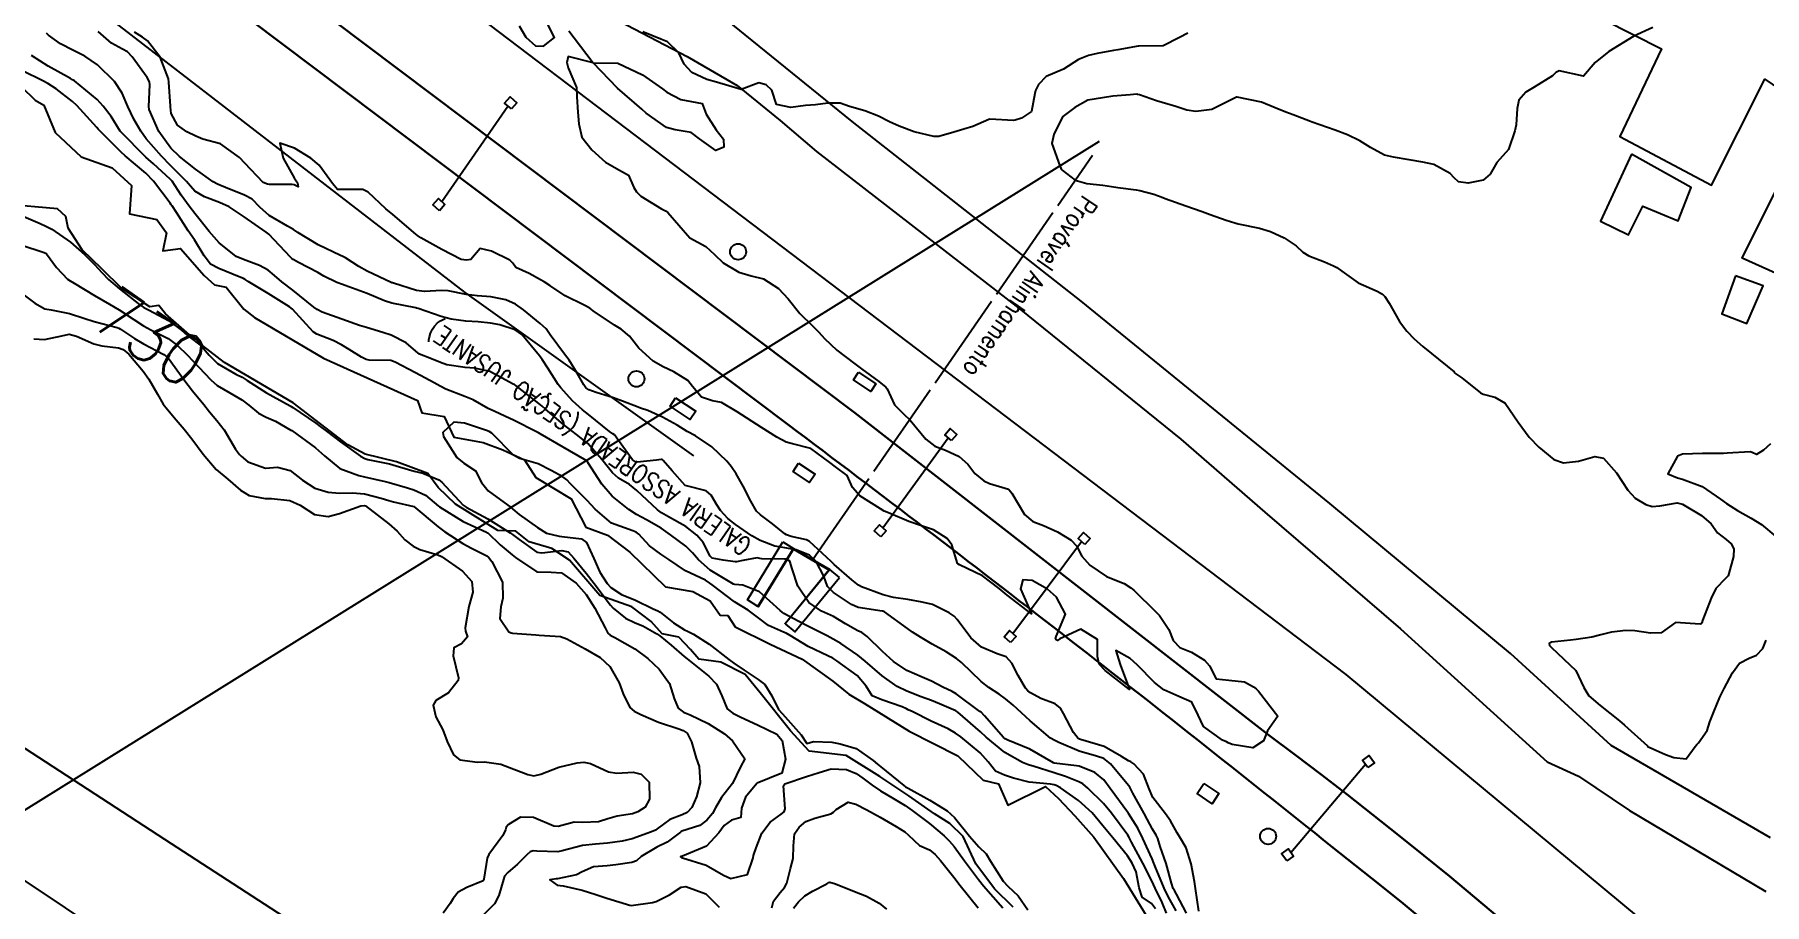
# Model space of a CAD drawing. Header units: metres. Extents: x 318500 to 325275, y 7408834 to 7428799.
# Drawn here: x 323633.4 to 323773.1, y 7420642 to 7420712.2 of the extents above; entities that cross this region are included whole.
import ezdxf
from ezdxf.enums import TextEntityAlignment as Align

# ---------------------------------------------------------------- set-up
doc = ezdxf.new("R2010")
doc.units = ezdxf.units.M
doc.header["$MEASUREMENT"] = 0
doc.linetypes.add('CONTINUO', pattern=[0])
doc.linetypes.add('TRACEJADO', pattern=[8.7, 8, -0.7])
doc.layers.add('_TEXTO_CONGELA', color=45, linetype='Continuous', plot=False)
for name, color, linetype in [('ALA', 45, 'Continuous'), ('Armário', 45, 'Continuous'), ('BUEIRO', 151, 'Continuous'), ('Cotas', 45, 'Continuous'), ('Curvas de Nivel 1m', 11, 'Continuous'), ('Curvas de Nivel 5m', 15, 'Continuous'), ('Divisas', 45, 'Continuous'), ('Edificações', 30, 'Continuous'), ('Hidrografia', 140, 'Continuous'), ('Linha Férrea', 20, 'Continuous'), ('Postes', 20, 'Continuous'), ('Pórticos', 45, 'Continuous'), ('TEXTO', 45, 'Continuous'), ('Vias Primárias', 230, 'Continuous'), ('Vias Secundárias', 230, 'Continuous')]:
    doc.layers.add(name, color=color, linetype=linetype)
doc.styles.add('ROMANS', font='romans', dxfattribs={"height": 0.2})
doc.styles.add('Style-STANDARD', font='STANDARD.shx')

msp = doc.modelspace()

# ---------------------------------------------------------------- linework, layer by layer
at = {"layer": '_TEXTO_CONGELA'}
msp.add_line((323337.87, 7420466.3), (323719.39, 7420703.63), dxfattribs=at)
at = {"layer": 'ALA', "linetype": 'CONTINUO'}
for points in [[(323691.81, 7420666.06, 731.49), (323694.67, 7420670.74, 731.59)], [(323691.81, 7420666.06, 731.49), (323691.84, 7420666.04, 727.67), (323694.69, 7420670.67, 728.72)], [(323694.67, 7420670.74, 731.59), (323697.61, 7420669.04, 731.47)], [(323694.01, 7420664.64, 731.43), (323694, 7420664.69, 727.96), (323697.52, 7420669.02, 728.44)], [(323697.61, 7420669.04, 731.47), (323694.01, 7420664.64, 731.43)]]:
    msp.add_polyline3d(points, dxfattribs=at)
at = {"layer": 'Armário'}
for points in [[(323699.93, 7420684.96), (323701.32, 7420684.04), (323700.91, 7420683.41), (323699.51, 7420684.34)], [(323685.16, 7420682.9), (323686.79, 7420681.82), (323686.34, 7420681.15), (323684.71, 7420682.23)], [(323695.09, 7420677.61), (323696.42, 7420676.73), (323695.97, 7420676.06), (323694.65, 7420676.95)], [(323727.81, 7420651.76), (323729.02, 7420650.95), (323728.48, 7420650.13), (323727.27, 7420650.94)]]:
    msp.add_lwpolyline(points, close=True, dxfattribs=at)
at = {"layer": 'BUEIRO', "linetype": 'TRACEJADO', "flags": 128}
msp.add_lwpolyline([(323696.22, 7420669.81), (323718.82, 7420702.49)], dxfattribs=at)
at = {"layer": 'BUEIRO', "linetype": 'CONTINUO'}
for points in [[(323691.81, 7420666.06, 731.49), (323690.96, 7420666.58, 731.49), (323693.82, 7420671.26, 731.59)], [(323693.82, 7420671.26, 731.59), (323694.67, 7420670.74, 731.59)], [(323694.67, 7420670.74, 731.59), (323694.69, 7420670.67, 728.72), (323697.52, 7420669.02, 728.44), (323697.61, 7420669.04, 731.47)], [(323694.01, 7420664.64, 731.43), (323694.79, 7420664.01, 731.43), (323698.38, 7420668.4, 731.47)], [(323698.38, 7420668.4, 731.47), (323697.61, 7420669.04, 731.47)]]:
    msp.add_polyline3d(points, dxfattribs=at)
at = {"layer": 'Curvas de Nivel 1m', "flags": 128}
for points, elevation in [([(323672.52, 7420712.94), (323673.06, 7420712.01), (323673.83, 7420711.33), (323674.5, 7420711.29), (323675.37, 7420711.98), (323674.53, 7420713.62)], 733), ([(323726.42, 7420641.28), (323725.61, 7420642.83), (323725.44, 7420643.12), (323725.35, 7420643.29), (323725.21, 7420643.7), (323724.77, 7420645.3), (323724.29, 7420646.68), (323724.09, 7420647.31), (323723.96, 7420647.6), (323723.68, 7420648.06), (323723.25, 7420648.89), (323723.01, 7420649.33), (323722.07, 7420650.99), (323721.9, 7420651.35), (323721.84, 7420651.46), (323721.72, 7420651.61), (323720.28, 7420653.36), (323719.75, 7420653.77), (323719.16, 7420653.97), (323717.75, 7420654.37), (323716.1, 7420655.08), (323715.77, 7420655.24), (323715.43, 7420655.43), (323713.79, 7420656.83), (323713.1, 7420657.46), (323712.42, 7420658.08), (323711.81, 7420658.6), (323711.3, 7420658.97), (323710.44, 7420659.5), (323709.83, 7420659.99), (323708.25, 7420661.53), (323707.85, 7420661.86), (323707.01, 7420662.4), (323705.87, 7420663.02), (323704.93, 7420663.57), (323704.29, 7420663.99), (323703.89, 7420664.27), (323702.04, 7420665.61), (323701.9, 7420665.66), (323701.83, 7420665.68), (323699.9, 7420665.96), (323699.35, 7420666.21), (323697.92, 7420667.19), (323697.43, 7420667.67), (323697.12, 7420668.5), (323696.52, 7420669.68), (323695.97, 7420670.19), (323694.89, 7420670.63), (323693.97, 7420670.79), (323693.17, 7420670.93), (323691.98, 7420671.38), (323691.32, 7420671.76), (323689.99, 7420672.68), (323689.38, 7420673.15), (323688.78, 7420673.79), (323688.48, 7420674.25), (323688.03, 7420675.04), (323687.62, 7420675.39), (323686.04, 7420675.78), (323685.94, 7420675.83), (323684.89, 7420677.01), (323684.15, 7420677.85), (323684.06, 7420677.91), (323683.98, 7420677.93), (323683.62, 7420677.86), (323682.06, 7420677.7), (323681.91, 7420677.73), (323681.68, 7420677.89), (323680.54, 7420679.45), (323680.23, 7420679.91), (323680.09, 7420680), (323679.82, 7420680.18), (323678.11, 7420681.55), (323677.63, 7420681.94), (323676.83, 7420682.65), (323676.13, 7420683.44), (323675.89, 7420683.71), (323675.66, 7420683.97), (323674.84, 7420685.3), (323674.39, 7420685.99), (323674.17, 7420686.28), (323672.73, 7420688), (323672.2, 7420688.4), (323670.96, 7420688.78), (323670.2, 7420688.92), (323669.22, 7420689.04), (323668.21, 7420689.09), (323667.04, 7420689.25), (323666.21, 7420689.46), (323664.36, 7420690.12), (323664.22, 7420690.15), (323664.18, 7420690.16), (323662.23, 7420690.55), (323661.64, 7420690.74), (323660.24, 7420691.32), (323658.46, 7420691.98), (323658.25, 7420692.05), (323657.79, 7420692.21), (323656.75, 7420692.72), (323656.26, 7420693.01), (323654.69, 7420693.82), (323654.27, 7420694.06), (323654.16, 7420694.15), (323654.05, 7420694.25), (323652.3, 7420696.11), (323652.1, 7420696.28), (323650.32, 7420697.51), (323649.09, 7420698.32), (323648.33, 7420698.67), (323647.11, 7420699.12), (323646.34, 7420699.58), (323645.97, 7420699.99), (323645.66, 7420700.37), (323644.37, 7420701.66), (323643.64, 7420702.4), (323642.4, 7420703.82), (323641.96, 7420704.42), (323641.4, 7420705.41), (323640.92, 7420706.43), (323640.45, 7420707.5), (323639.85, 7420708.45), (323638.48, 7420709.78), (323637.45, 7420710.48), (323636.49, 7420710.98), (323635.49, 7420711.49), (323634.51, 7420712.18), (323634.34, 7420712.35)], 731), ([(323727.42, 7420641.44), (323727.14, 7420643.27), (323727.05, 7420643.85), (323726.8, 7420645.28), (323726.38, 7420646.57), (323725.97, 7420647.29), (323725.67, 7420647.78), (323725.13, 7420648.74), (323724.73, 7420649.3), (323723.71, 7420650.62), (323723.4, 7420651.32), (323722.93, 7420652.52), (323722.15, 7420653.34), (323721.91, 7420653.52), (323721.74, 7420653.6), (323721.16, 7420653.95), (323719.76, 7420654.75), (323717.86, 7420655.31), (323717.77, 7420655.33), (323717.66, 7420655.4), (323717.3, 7420655.89), (323716.47, 7420657.42), (323716.23, 7420657.85), (323715.81, 7420658.18), (323714.65, 7420658.61), (323713.82, 7420659.07), (323713.6, 7420659.24), (323713.41, 7420659.46), (323712.82, 7420660.48), (323712.32, 7420661.47), (323711.86, 7420661.99), (323711.13, 7420662.22), (323709.87, 7420662.76), (323709, 7420663.52), (323707.89, 7420664.99), (323707.64, 7420665.27), (323707.26, 7420665.54), (323705.91, 7420666.21), (323705.08, 7420666.4), (323703.92, 7420666.61), (323702.74, 7420666.78), (323701.92, 7420666.98), (323700.18, 7420667.64), (323699.93, 7420667.77), (323699.4, 7420668.19), (323697.96, 7420669.44), (323697.72, 7420669.67), (323695.98, 7420671.31), (323695.72, 7420671.44), (323694.48, 7420671.71), (323694.1, 7420671.83), (323693.98, 7420671.91), (323692.98, 7420672.72), (323692.01, 7420673.44), (323691.7, 7420673.75), (323691.23, 7420674.55), (323690.61, 7420675.76), (323690.05, 7420676.75), (323689.64, 7420677.36), (323689.28, 7420677.78), (323688.08, 7420678.95), (323686.77, 7420679.82), (323686.1, 7420680.18), (323685.27, 7420680.68), (323684.11, 7420681.34), (323682.91, 7420681.87), (323682.32, 7420682.07), (323682.12, 7420682.14), (323680.86, 7420682.63), (323680.13, 7420682.89), (323678.73, 7420683.33), (323678.14, 7420683.55), (323677.91, 7420683.71), (323677.74, 7420683.94), (323677.2, 7420684.9), (323676.55, 7420685.95), (323676.18, 7420686.43), (323675.03, 7420687.98), (323674.7, 7420688.47), (323674.21, 7420688.91), (323672.86, 7420690), (323672.23, 7420690.47), (323671.44, 7420690.81), (323670.24, 7420691.04), (323669.17, 7420691.13), (323668.24, 7420691.25), (323666.79, 7420691.53), (323666.24, 7420691.57), (323664.87, 7420691.48), (323664.24, 7420691.56), (323662.38, 7420692.15), (323662.29, 7420692.19), (323662.25, 7420692.19), (323662.18, 7420692.22), (323660.26, 7420693.13), (323659.57, 7420693.49), (323658.5, 7420694.2), (323658.27, 7420694.32), (323658.08, 7420694.4), (323656.29, 7420695.24), (323654.64, 7420696.25), (323654.3, 7420696.48), (323653.81, 7420696.75), (323652.32, 7420697.63), (323651.59, 7420698.29), (323650.97, 7420698.93), (323650.34, 7420699.26), (323648.8, 7420699.88), (323648.35, 7420700.06), (323648.16, 7420700.14), (323647.8, 7420700.34), (323646.37, 7420701.36), (323645.09, 7420702.38), (323644.39, 7420703.05), (323643.41, 7420704.4), (323642.65, 7420706.18), (323642.62, 7420706.41), (323642.7, 7420708.17), (323642.66, 7420708.41), (323642.47, 7420708.77), (323641.26, 7420710.43), (323640.89, 7420710.83), (323640.5, 7420711.06), (323639.59, 7420711.54), (323638.53, 7420712.47)], 732), ([(323676.52, 7420712.53), (323676.96, 7420711.96), (323678.49, 7420709.94), (323680.49, 7420709.91), (323682.48, 7420708.97), (323684.09, 7420707.86), (323684.46, 7420707.59), (323685.58, 7420706.98), (323686.45, 7420706.83), (323687.3, 7420706.67), (323687.63, 7420705.81), (323688.42, 7420704.55), (323689.03, 7420703.79), (323689.06, 7420703.13), (323688.4, 7420702.88), (323687.08, 7420703.82), (323686.42, 7420704.31), (323685.11, 7420704.53), (323684.42, 7420704.72), (323682.78, 7420705.88), (323682.43, 7420706.2), (323680.46, 7420707.91), (323678.49, 7420709.94), (323676.49, 7420710.46), (323676.38, 7420709.96), (323676.48, 7420709.53), (323677.16, 7420707.95), (323677.19, 7420707.21), (323677.27, 7420705.95), (323677.34, 7420705.03), (323677.57, 7420703.95), (323678.39, 7420702.93), (323679.49, 7420701.92), (323680.37, 7420701.41), (323681.34, 7420700.87), (323681.79, 7420699.89), (323681.99, 7420699.52), (323682.35, 7420699.19), (323684.02, 7420698.17), (323684.33, 7420698.01), (323684.54, 7420697.86), (323686.3, 7420695.83), (323687.59, 7420695.11), (323688.29, 7420694.46), (323689, 7420693.79), (323690.27, 7420693.05), (323691.27, 7420692.76), (323692.26, 7420692.51), (323693.47, 7420691.73), (323694.24, 7420690.9), (323695.19, 7420689.71), (323696.21, 7420688.72), (323696.73, 7420688.21), (323697.19, 7420687.69), (323698.19, 7420686.76), (323699.64, 7420685.65), (323700.16, 7420685.25), (323701.56, 7420684.21), (323702.14, 7420683.76), (323702.25, 7420683.62), (323702.84, 7420682.32), (323703.55, 7420681.6), (323704.11, 7420681.1), (323705.36, 7420679.57), (323706.08, 7420679), (323706.96, 7420678.66), (323708.07, 7420678.15), (323708.76, 7420677.53), (323709.33, 7420676.8), (323710.05, 7420676.2), (323710.51, 7420675.97), (323712.04, 7420675.52), (323712.1, 7420675.48), (323712.31, 7420675.2), (323713.32, 7420673.47), (323714, 7420672.92), (323714.86, 7420672.58), (323715.99, 7420672.08), (323717.11, 7420671.41), (323717.52, 7420670.95), (323717.97, 7420670.12), (323718.6, 7420669.39), (323719.95, 7420668.47), (323721.37, 7420667.92), (323721.93, 7420667.57), (323722.18, 7420667.35), (323723.9, 7420665.65), (323724.23, 7420665.32), (323724.99, 7420664.2), (323725.33, 7420663.31), (323725.87, 7420662.73), (323726.81, 7420662.35), (323727.86, 7420661.72), (323728.26, 7420661.26), (323728.8, 7420660.21), (323729.84, 7420660.11), (323731.11, 7420659.96), (323731.83, 7420659.56), (323732.03, 7420659.41), (323732.22, 7420659.21), (323733.8, 7420657.19), (323732.96, 7420656.02), (323732.64, 7420655.21), (323731.76, 7420654.63), (323730.1, 7420654.9), (323729.77, 7420655.05), (323729.64, 7420655.11), (323729.31, 7420655.25), (323727.79, 7420656.36), (323727.36, 7420657.28), (323726.85, 7420658.32), (323725.81, 7420658.79), (323724.59, 7420659.31), (323723.83, 7420659.92), (323722.42, 7420661.34), (323721.86, 7420661.86), (323720.72, 7420662.51), (323721.06, 7420661.36), (323721.82, 7420659.35), (323719.84, 7420660.88), (323719.35, 7420661.39), (323719.24, 7420662.01), (323719.24, 7420663.39), (323717.89, 7420664.22), (323716.18, 7420663.43), (323716, 7420663.31), (323715.88, 7420663.37), (323715.83, 7420663.43), (323715.88, 7420663.63), (323716.65, 7420665.42), (323715.92, 7420666.81), (323715.18, 7420667.44), (323713.94, 7420668.16), (323713.2, 7420668.21), (323713.02, 7420667.47), (323713.9, 7420665.46), (323711.92, 7420666.97), (323711.3, 7420667.49), (323709.95, 7420668.52), (323708.08, 7420669.41), (323707.96, 7420669.49), (323707.92, 7420669.53), (323707.47, 7420671.04), (323707.1, 7420671.55), (323705.99, 7420672.23), (323705.01, 7420672.56), (323704, 7420672.91), (323702.35, 7420673.61), (323702.01, 7420673.76), (323701.7, 7420673.93), (323700.03, 7420674.98), (323699.44, 7420675.65), (323699.01, 7420676.62), (323698.06, 7420677.34), (323697.6, 7420677.67), (323696.08, 7420678.8), (323694.61, 7420679.18), (323694.08, 7420679.33), (323693.33, 7420679.73), (323692.1, 7420680.49), (323690.12, 7420681.77), (323688.85, 7420682.51), (323688.13, 7420682.66), (323687.26, 7420682.94), (323686.53, 7420683.82), (323686.15, 7420684.3), (323685, 7420685), (323684.16, 7420685.39), (323683.35, 7420685.86), (323682.19, 7420686.92), (323681.42, 7420687.89), (323680.75, 7420688.45), (323680.21, 7420688.77), (323678.49, 7420689.93), (323678.22, 7420690.13), (323677.78, 7420690.38), (323676.24, 7420691.13), (323675, 7420691.98), (323674.54, 7420692.27), (323674.25, 7420692.43), (323673.32, 7420692.94), (323672.26, 7420693.42), (323672.01, 7420693.76), (323671.77, 7420694.02), (323670.28, 7420694.75), (323669.38, 7420694.96), (323668.63, 7420694.06), (323668.27, 7420694.02), (323667.85, 7420694.07), (323666.28, 7420694.87), (323664.58, 7420695.83), (323664.3, 7420696.01), (323664.18, 7420696.12), (323662.32, 7420697.69), (323661.75, 7420698.16), (323660.34, 7420699.5), (323659.9, 7420699.73), (323658.35, 7420699.72), (323657.85, 7420699.71), (323657.45, 7420700.21), (323656.37, 7420701.69), (323655.7, 7420702.24), (323654.39, 7420703.06), (323653.19, 7420703.47), (323653.46, 7420702.26), (323654.36, 7420700.66), (323654.61, 7420700.25), (323654.67, 7420699.93), (323654.35, 7420700.09), (323654.2, 7420700.11), (323652.35, 7420700.11), (323652.21, 7420700.14), (323651.85, 7420700.29), (323650.37, 7420701.85), (323649.95, 7420702.31), (323648.4, 7420703.4), (323646.98, 7420703.77), (323646.4, 7420704.02), (323645.69, 7420704.37), (323644.93, 7420704.9), (323644.42, 7420705.85), (323644.36, 7420706.39), (323644.36, 7420706.46), (323644.24, 7420708.39), (323644.2, 7420708.65), (323643.53, 7420710.4), (323642.5, 7420711.71), (323642.11, 7420712.02), (323641.46, 7420712.43)], 733), ([(323726.53, 7420712.35), (323725.84, 7420711.99), (323724.52, 7420711.32), (323722.57, 7420711.3), (323722.52, 7420711.3), (323720.88, 7420711), (323720.51, 7420710.93), (323719.19, 7420710.71), (323718.51, 7420710.55), (323717.7, 7420710.22), (323716.49, 7420709.43), (323715.09, 7420708.84), (323714.47, 7420708.21), (323714.21, 7420707.71), (323714.17, 7420707.46), (323713.9, 7420706.01), (323713.09, 7420705.47), (323712.59, 7420705.33), (323712.44, 7420705.29), (323710.54, 7420705.41), (323710.44, 7420705.38), (323709.16, 7420704.8), (323708.43, 7420704.59), (323707.62, 7420704.35), (323706.42, 7420703.99), (323706, 7420703.99), (323704.42, 7420704.37), (323703.2, 7420704.84), (323702.43, 7420705.17), (323701.53, 7420705.63), (323700.44, 7420706.06), (323699.21, 7420706.42), (323698.45, 7420706.68), (323697.46, 7420706.69), (323696.45, 7420706.55), (323695.64, 7420706.51), (323694.45, 7420706.34), (323693.3, 7420706.59), (323692.94, 7420707.74), (323692.47, 7420708.18), (323691.89, 7420708.34), (323690.46, 7420707.78), (323688.47, 7420708.39), (323687.68, 7420708.6), (323686.48, 7420709.16), (323685.86, 7420709.84), (323685.42, 7420710.76), (323684.51, 7420711.63), (323683.96, 7420711.87), (323682.52, 7420712.45)], 733), ([(323764.09, 7420712.8), (323762.53, 7420712.1), (323760.52, 7420710.85), (323759.41, 7420709.96), (323758.49, 7420708.87), (323756.5, 7420709.31), (323756.24, 7420709.16), (323755.98, 7420708.91), (323754.48, 7420707.98), (323753.81, 7420707.59), (323753.26, 7420706.94), (323753.12, 7420706.27), (323753.03, 7420704.94), (323752.92, 7420704.46), (323752.41, 7420702.95), (323751.47, 7420701.89), (323750.93, 7420700.97), (323750.38, 7420700.48), (323749.15, 7420700.22), (323748.37, 7420700.34), (323748.04, 7420700.67), (323747.7, 7420701.01), (323746.39, 7420701.73), (323745.5, 7420701.93), (323744.4, 7420702.12), (323743.14, 7420702.33), (323742.4, 7420702.5), (323741.27, 7420703.1), (323740.42, 7420703.66), (323739.41, 7420704.14), (323738.43, 7420704.51), (323736.57, 7420705.16), (323736.44, 7420705.21), (323735.02, 7420705.76), (323734.45, 7420705.96), (323733.57, 7420706.32), (323732.46, 7420706.78), (323730.52, 7420707.18), (323730.46, 7420707.18), (323730.3, 7420707.09), (323728.45, 7420706.19), (323727.18, 7420706.03), (323726.45, 7420706.12), (323725.55, 7420706.41), (323724.45, 7420706.75), (323724, 7420706.87), (323722.61, 7420707.35), (323722.46, 7420707.4), (323722.4, 7420707.41), (323721.86, 7420707.36), (323720.46, 7420707.25), (323720.31, 7420707.24), (323718.46, 7420706.92), (323717.39, 7420706.35), (323716.44, 7420705.6), (323716.32, 7420705.43), (323715.71, 7420704.16), (323715.53, 7420703.44), (323716.18, 7420701.64), (323716.26, 7420701.43), (323716.3, 7420701.35), (323716.38, 7420701.27), (323717.42, 7420700.46), (323718.37, 7420700.2), (323719.67, 7420700.08), (323720.37, 7420699.96), (323720.87, 7420699.88), (323722.36, 7420699.69), (323722.65, 7420699.63), (323723.78, 7420699.33), (323724.36, 7420699.12), (323724.68, 7420698.99), (323726.35, 7420698.4), (323727.68, 7420697.94), (323728.34, 7420697.7), (323729.63, 7420697.25), (323730.33, 7420697.03), (323730.6, 7420696.96), (323732.32, 7420696.61), (323733.19, 7420696.33), (323734.31, 7420695.82), (323735.27, 7420695.18), (323735.8, 7420694.67), (323736.29, 7420694.35), (323737.55, 7420693.88), (323738.28, 7420693.56), (323738.56, 7420693.41), (323738.95, 7420693.13), (323740.27, 7420692.19), (323741.82, 7420691.52), (323742.25, 7420691.27), (323742.44, 7420691.08), (323742.79, 7420690.53), (323743.62, 7420689.07), (323744.21, 7420688.27), (323744.81, 7420687.65), (323745.5, 7420687.04), (323746.19, 7420686.48), (323748.02, 7420685), (323748.09, 7420684.92), (323748.17, 7420684.84), (323748.65, 7420684.51), (323750.15, 7420683.3), (323750.38, 7420683.2), (323751.32, 7420682.96), (323752.14, 7420682.47), (323753.21, 7420680.93), (323754.1, 7420679.71), (323754.87, 7420678.91), (323756.08, 7420677.93), (323756.85, 7420677.66), (323758.08, 7420677.78), (323759.39, 7420678.16), (323760.08, 7420678.04), (323761.13, 7420676.83), (323762.05, 7420675.45), (323762.64, 7420674.81), (323763.51, 7420674.28), (323764.03, 7420674.13), (323764.64, 7420674.17), (323766.04, 7420674.43), (323766.48, 7420674.31), (323768.02, 7420673.41), (323768.78, 7420672.73), (323769.3, 7420672.01), (323770, 7420671.46), (323770.41, 7420671.12), (323770.63, 7420670.7), (323770.59, 7420670.09), (323770.22, 7420668.71), (323770.15, 7420668.52), (323769.95, 7420668.3), (323769.16, 7420667.51), (323768.78, 7420666.73), (323768.09, 7420664.92), (323768.03, 7420664.74), (323767.99, 7420664.66), (323767.91, 7420664.62), (323765.91, 7420664.76), (323764.75, 7420663.93), (323763.9, 7420663.91), (323762.63, 7420664.08), (323761.9, 7420664.11), (323760.74, 7420663.99), (323759.89, 7420663.77), (323759.16, 7420663.58), (323757.89, 7420663.38), (323757.43, 7420663.33), (323755.88, 7420663.17), (323755.71, 7420663.07), (323755.74, 7420662.9), (323755.88, 7420662.73), (323757.85, 7420660.87), (323758.5, 7420659.52), (323758.92, 7420658.85), (323759.82, 7420658.06), (323761.38, 7420656.82), (323761.79, 7420656.46), (323763.64, 7420654.79), (323763.7, 7420654.73), (323763.77, 7420654.68), (323765.1, 7420654.11), (323765.76, 7420653.87), (323766.77, 7420653.74), (323767.49, 7420654.74), (323767.62, 7420654.9), (323767.77, 7420655.03), (323768.47, 7420656.05), (323768.69, 7420656.73), (323768.99, 7420657.54), (323769.48, 7420658.72), (323769.84, 7420659.43), (323770.52, 7420660.7), (323771.07, 7420661.48), (323771.87, 7420661.87), (323772.44, 7420662.11), (323772.96, 7420662.67), (323773.23, 7420663.33)], 732), ([(323724.81, 7420641.3), (323724.44, 7420642.15), (323723.88, 7420643.32), (323723.62, 7420643.89), (323722.89, 7420645.33), (323721.98, 7420647.03), (323721.82, 7420647.35), (323721.77, 7420647.45), (323721.67, 7420647.59), (323720.36, 7420649.36), (323719.7, 7420650.14), (323718.45, 7420651.39), (323718.05, 7420651.72), (323717.73, 7420651.9), (323716.65, 7420652.33), (323715.73, 7420652.62), (323714.03, 7420653.16), (323713.74, 7420653.23), (323713.57, 7420653.28), (323713.18, 7420653.46), (323711.75, 7420654.27), (323710.24, 7420655.5), (323709.78, 7420655.94), (323707.94, 7420657.53), (323707.8, 7420657.62), (323706.46, 7420658.2), (323705.81, 7420658.46), (323705, 7420658.76), (323703.82, 7420659.21), (323703.05, 7420659.6), (323701.83, 7420660.45), (323700.46, 7420661.63), (323699.86, 7420662.13), (323698.49, 7420663.05), (323697.88, 7420663.41), (323697.4, 7420663.67), (323695.89, 7420664.43), (323695.06, 7420664.87), (323693.9, 7420665.49), (323693.75, 7420665.58), (323693.59, 7420665.72), (323691.92, 7420667.24), (323690.58, 7420667.76), (323689.93, 7420667.82), (323689.84, 7420667.86), (323687.95, 7420668.98), (323687, 7420669.81), (323686.52, 7420670.38), (323685.97, 7420670.91), (323684.75, 7420671.84), (323683.99, 7420672.38), (323682.81, 7420673.05), (323682, 7420673.49), (323681.37, 7420673.89), (323680.03, 7420674.97), (323679.19, 7420675.92), (323678.06, 7420677.69), (323677.95, 7420677.83), (323677.81, 7420677.93), (323676.07, 7420678.92), (323674.22, 7420679.99), (323674.09, 7420680.07), (323673.93, 7420680.15), (323672.11, 7420681.08), (323670.21, 7420681.95), (323670.12, 7420681.99), (323670.03, 7420682.04), (323668.81, 7420682.74), (323668.13, 7420683.01), (323666.61, 7420683.61), (323666.14, 7420683.83), (323665.65, 7420684.1), (323664.15, 7420684.92), (323662.51, 7420685.79), (323662.17, 7420685.91), (323660.4, 7420685.94), (323660.17, 7420685.98), (323659.78, 7420686.18), (323658.79, 7420686.8), (323658.18, 7420687.17), (323657.5, 7420687.53), (323656.19, 7420688.04), (323655.88, 7420688.23), (323654.22, 7420690.06), (323653.98, 7420690.25), (323652.24, 7420691.31), (323650.64, 7420692.3), (323650.39, 7420692.45), (323650.25, 7420692.52), (323649.9, 7420692.67), (323648.26, 7420693.34), (323647.6, 7420693.68), (323647.09, 7420694.35), (323646.29, 7420695.66), (323645.8, 7420696.37), (323644.85, 7420697.85), (323644.49, 7420698.39), (323644.43, 7420698.48), (323644.33, 7420698.62), (323642.98, 7420700.4), (323642.36, 7420701.03), (323640.7, 7420702.44), (323640.38, 7420702.72), (323638.62, 7420704.47), (323638.52, 7420704.58), (323638.41, 7420704.72), (323636.81, 7420706.49), (323636.44, 7420706.83), (323635.12, 7420707.84), (323634.46, 7420708.29), (323633.99, 7420708.53), (323632.47, 7420709.26)], 729), ([(323632.32, 7420697.62), (323633.85, 7420696.98), (323634.3, 7420696.77), (323634.77, 7420696.51), (323636.28, 7420695.47), (323637.41, 7420694.48), (323638.26, 7420693.63), (323638.82, 7420693.03), (323639.35, 7420692.45), (323640.24, 7420691.69), (323641.89, 7420690.41), (323642.22, 7420690.2), (323642.63, 7420689.98), (323644.2, 7420689.15), (323645.25, 7420688.37), (323645.75, 7420687.93), (323646.18, 7420687.6), (323646.88, 7420687.06), (323647.48, 7420686.34), (323648.16, 7420685.67), (323649.65, 7420684.81), (323650.14, 7420684.56), (323650.56, 7420684.3), (323652.13, 7420683.29), (323654.04, 7420682.25), (323654.08, 7420682.23), (323654.11, 7420682.21), (323654.24, 7420682.11), (323656.1, 7420680.84), (323656.46, 7420680.59), (323656.95, 7420680.22), (323658.08, 7420679.35), (323659.71, 7420678.18), (323660.06, 7420678), (323660.3, 7420677.93), (323662.05, 7420677.57), (323662.86, 7420677.33), (323664.04, 7420676.98), (323664.74, 7420676.81), (323666.04, 7420676.28), (323666.28, 7420676.09), (323668.01, 7420674.23), (323668.25, 7420674.07), (323670, 7420673.14), (323671.79, 7420672.01), (323671.9, 7420671.93), (323671.98, 7420671.86), (323672.53, 7420671.45), (323673.96, 7420670.45), (323674.35, 7420670.37), (323675.97, 7420670.56), (323676.47, 7420670.46), (323676.94, 7420669.95), (323677.94, 7420668.73), (323678.58, 7420667.92), (323679.9, 7420666.15), (323680.12, 7420665.91), (323681.11, 7420665.11), (323681.89, 7420664.73), (323682.5, 7420664.49), (323683.63, 7420663.85), (323683.88, 7420663.67), (323684.79, 7420662.92), (323685.85, 7420662.02), (323686.08, 7420661.83), (323687.83, 7420660.42), (323688.47, 7420659.79), (323688.88, 7420658.85), (323689.32, 7420657.78), (323689.79, 7420657.43), (323690.43, 7420657.12), (323691.78, 7420656.5), (323693.34, 7420655.73), (323693.76, 7420655.23), (323694.04, 7420653.72), (323693.73, 7420652.6), (323691.75, 7420651.78), (323691.72, 7420651.77), (323690.81, 7420650.65), (323690.49, 7420649.76), (323690.42, 7420649.02), (323689.68, 7420648.81), (323689.08, 7420648.37), (323688.66, 7420647.78), (323687.65, 7420646.7), (323685.7, 7420645.89), (323685.64, 7420645.87), (323685.61, 7420645.86), (323685.56, 7420645.83), (323685.64, 7420645.79), (323685.7, 7420645.77), (323687.63, 7420645.16), (323689.03, 7420644.37), (323689.61, 7420644.1), (323690.95, 7420644.42), (323691.42, 7420645.75), (323691.45, 7420645.94), (323691.65, 7420646.56), (323692.11, 7420647.74), (323692.78, 7420648.63), (323693.68, 7420649.29), (323693.93, 7420649.48), (323694.01, 7420649.72), (323693.87, 7420651.56), (323693.99, 7420651.72), (323695.73, 7420652.32), (323696.75, 7420652.66), (323697.73, 7420652.93), (323698.96, 7420652.88), (323699.73, 7420652.56), (323700.28, 7420652.19), (323701.03, 7420651.62), (323701.71, 7420651.17), (323702.75, 7420650.55), (323703.7, 7420649.97), (323704.27, 7420649.58), (323705.67, 7420648.52), (323706.85, 7420647.54), (323707.26, 7420647.14), (323707.65, 7420646.66), (323708.5, 7420645.52), (323709.62, 7420644.01), (323710.02, 7420643.5), (323711.58, 7420641.73)], 729), ([(323632.23, 7420691.44), (323633.41, 7420690.53), (323634.21, 7420690.09), (323634.74, 7420689.99), (323636.21, 7420689.7), (323637.36, 7420689.32), (323638.2, 7420689.06), (323640.05, 7420688.58), (323640.19, 7420688.52), (323640.32, 7420688.44), (323641.45, 7420687.69), (323642.18, 7420687.27), (323643.83, 7420686.39), (323644.17, 7420686.12), (323645.44, 7420684.37), (323646.13, 7420683.46), (323647.05, 7420682.35), (323647.52, 7420681.76), (323648.1, 7420681.06), (323648.7, 7420680.32), (323649.62, 7420678.76), (323649.93, 7420678.31), (323650.06, 7420678.18), (323650.61, 7420677.74), (323652.04, 7420677.21), (323653.01, 7420677.3), (323654.04, 7420677.04), (323655.03, 7420676.24), (323656.02, 7420675.61), (323657.09, 7420675.29), (323658.02, 7420675.21), (323659.07, 7420675.23), (323660.02, 7420675.15), (323661.38, 7420674.79), (323662.01, 7420674.6), (323662.38, 7420674.51), (323664.01, 7420674.12), (323665.99, 7420672.49), (323666.53, 7420672.08), (323667.97, 7420671.14), (323668.66, 7420670.75), (323669.96, 7420670.11), (323670, 7420670.08), (323670.04, 7420670.04), (323670.31, 7420669.68), (323671.17, 7420668.02), (323671.21, 7420666.72), (323671.03, 7420666.02), (323670.95, 7420665.09), (323671.68, 7420664.01), (323671.88, 7420663.93), (323671.98, 7420663.9), (323673.88, 7420663.75), (323674.13, 7420663.73), (323675.87, 7420663.62), (323676.38, 7420663.44), (323677.86, 7420662.64), (323679.07, 7420661.92), (323679.84, 7420661.2), (323680.59, 7420659.9), (323680.92, 7420659.01), (323681.45, 7420657.89), (323681.8, 7420657.59), (323682.35, 7420657.32), (323683.78, 7420656.7), (323685.43, 7420656.18), (323685.77, 7420656.05), (323686.09, 7420655.83), (323686.45, 7420655.12), (323686.81, 7420653.81), (323687.06, 7420653.13), (323687.15, 7420651.81), (323686.84, 7420650.67), (323686.48, 7420649.82), (323686.1, 7420649.41), (323685.68, 7420649.24), (323684.68, 7420648.84), (323683.66, 7420648.1), (323683.52, 7420647.99), (323683.22, 7420647.86), (323681.65, 7420647.28), (323680.85, 7420647.09), (323679.65, 7420646.93), (323678.7, 7420646.87), (323677.65, 7420646.76), (323676, 7420646.31), (323675.64, 7420646.24), (323673.96, 7420646.3), (323673.64, 7420646.31), (323673.4, 7420646.24), (323673.14, 7420646), (323672.38, 7420645.25), (323671.62, 7420644.57), (323671.35, 7420644.27), (323671.25, 7420644.02), (323670.89, 7420642.72), (323670.52, 7420642.03), (323669.57, 7420641.08)], 731), ([(323633.32, 7420687.67), (323634.18, 7420687.6), (323635.59, 7420687.9), (323636.19, 7420688.03), (323636.78, 7420687.89), (323638.18, 7420687.27), (323638.82, 7420687.1), (323640.17, 7420686.93), (323640.53, 7420686.79), (323641.01, 7420686.43), (323642.15, 7420685.06), (323642.62, 7420684.41), (323643.32, 7420683.2), (323643.77, 7420682.39), (323644.11, 7420681.96), (323644.83, 7420681.12), (323645.46, 7420680.37), (323646.08, 7420679.58), (323646.99, 7420678.35), (323648.04, 7420677.12), (323648.99, 7420676.32), (323650.02, 7420675.45), (323650.72, 7420675), (323652.01, 7420674.77), (323652.51, 7420674.77), (323654.01, 7420674.6), (323654.83, 7420674.24), (323656, 7420673.49), (323657.11, 7420673.33), (323658, 7420673.55), (323659.74, 7420674.17), (323660.01, 7420674.2), (323660.11, 7420674.17), (323661.99, 7420672.72), (323662.68, 7420672.14), (323663.29, 7420671.44), (323663.97, 7420670.91), (323664.5, 7420670.65), (323665.96, 7420670.21), (323666.24, 7420670.09), (323667.94, 7420668.89), (323668.71, 7420668.06), (323668.77, 7420667.2), (323668.46, 7420666.06), (323668.15, 7420664.33), (323668.19, 7420664.07), (323668.34, 7420663.6), (323667.86, 7420663.03), (323667.24, 7420662.7), (323667.18, 7420662.08), (323667.61, 7420660.29), (323667.6, 7420660.07), (323666.82, 7420659.07), (323665.8, 7420658.45), (323665.57, 7420658.09), (323665.79, 7420657.13), (323666.37, 7420656.08), (323666.7, 7420655.14), (323667.21, 7420654.08), (323667.74, 7420653.67), (323669.17, 7420653.49), (323669.73, 7420653.51), (323671.04, 7420653.33), (323671.73, 7420653.04), (323673.23, 7420652.49), (323673.72, 7420652.39), (323674.27, 7420652.52), (323675.73, 7420653.07), (323677.21, 7420653.42), (323677.74, 7420653.47), (323678.29, 7420653.37), (323679.73, 7420652.7), (323680.42, 7420652.59), (323681.73, 7420652.67), (323682.38, 7420652.52), (323683.02, 7420651.86), (323683.06, 7420650.5), (323682.7, 7420649.86), (323682.1, 7420649.46), (323681.68, 7420649.32), (323680.45, 7420649.12), (323679.67, 7420648.91), (323678.93, 7420648.66), (323677.67, 7420648.6), (323676.97, 7420648.64), (323675.67, 7420648.3), (323675.31, 7420648.32), (323673.68, 7420649.01), (323672.63, 7420649.04), (323671.67, 7420648.44), (323671.46, 7420648.22), (323671.41, 7420648.01), (323671.21, 7420647.57), (323670.06, 7420646.03), (323669.93, 7420645.74), (323669.67, 7420644.04), (323669.66, 7420643.99), (323669.61, 7420643.9), (323668.3, 7420643.36), (323667.59, 7420642.98), (323667.18, 7420642.48), (323666.94, 7420642.08), (323666.38, 7420641.28)], 732), ([(323723.92, 7420641.64), (323723.6, 7420642.06), (323722.84, 7420642.57), (323722.6, 7420643.34), (323722.35, 7420644.62), (323722.03, 7420645.34), (323721.65, 7420645.93), (323720.46, 7420647.36), (323719.67, 7420648.34), (323718.81, 7420649.38), (323717.7, 7420650.39), (323716.25, 7420651.42), (323715.89, 7420651.6), (323715.72, 7420651.66), (323715.44, 7420651.71), (323713.72, 7420651.87), (323712.45, 7420652.2), (323711.73, 7420652.42), (323710.99, 7420652.75), (323710.39, 7420653.5), (323709.75, 7420654.23), (323708.18, 7420655.53), (323707.77, 7420655.82), (323707.16, 7420656.16), (323705.79, 7420656.8), (323704.27, 7420657.58), (323703.94, 7420657.72), (323703.8, 7420657.78), (323703.44, 7420657.95), (323701.81, 7420658.51), (323701.03, 7420658.84), (323700.54, 7420659.63), (323699.83, 7420660.48), (323698.18, 7420661.66), (323697.85, 7420661.87), (323697.46, 7420662.07), (323695.87, 7420662.83), (323694.41, 7420663.71), (323694.08, 7420663.91), (323693.88, 7420663.99), (323692.67, 7420664.52), (323691.89, 7420665.12), (323691.01, 7420665.76), (323689.91, 7420666.42), (323688.1, 7420667.8), (323687.93, 7420667.93), (323687.56, 7420668.18), (323685.95, 7420668.94), (323684.62, 7420669.84), (323683.96, 7420670.28), (323683.05, 7420670.94), (323682.19, 7420671.88), (323681.98, 7420672.04), (323681.71, 7420672.16), (323679.99, 7420672.79), (323678.65, 7420673.92), (323678.02, 7420674.61), (323676.67, 7420675.95), (323676.36, 7420676.27), (323676.05, 7420676.51), (323675.1, 7420677.02), (323674.06, 7420677.58), (323672.56, 7420678.01), (323672.06, 7420678.27), (323670.31, 7420680.04), (323670.09, 7420680.17), (323669.89, 7420680.25), (323668.1, 7420680.86), (323667.24, 7420680.94), (323666.36, 7420680.09), (323666.4, 7420679.77), (323667.49, 7420678.08), (323668.06, 7420677.63), (323668.99, 7420677), (323669.49, 7420676.05), (323670.03, 7420675.38), (323671.89, 7420674.01), (323672.01, 7420673.91), (323672.52, 7420673.49), (323673.99, 7420672.43), (323674.74, 7420671.98), (323675.74, 7420671.72), (323675.98, 7420671.71), (323677.55, 7420671.51), (323677.97, 7420671.21), (323678.54, 7420669.92), (323679.03, 7420668.83), (323679.62, 7420667.91), (323679.93, 7420667.58), (323680.78, 7420667.03), (323681.91, 7420666.55), (323683.34, 7420665.86), (323683.73, 7420665.69), (323683.9, 7420665.59), (323684.99, 7420664.74), (323685.88, 7420664.17), (323686.11, 7420664.06), (323686.6, 7420663.82), (323687.87, 7420663.02), (323689.46, 7420661.78), (323689.85, 7420661.48), (323690.7, 7420660.9), (323691.83, 7420660.16), (323692.35, 7420659.74), (323692.92, 7420658.84), (323693.46, 7420657.73), (323693.79, 7420657.38), (323695.3, 7420655.7), (323695.76, 7420655), (323696.3, 7420655.15), (323697.76, 7420655.1), (323698.45, 7420654.97), (323699.75, 7420654.59), (323701.11, 7420653.62), (323701.45, 7420653.33), (323701.73, 7420653.1), (323703.59, 7420651.59), (323703.72, 7420651.5), (323703.94, 7420651.37), (323705.7, 7420650.41), (323707.1, 7420649.54), (323707.68, 7420649.02), (323708.88, 7420647.52), (323709.65, 7420646.65), (323710.23, 7420646.09), (323710.59, 7420645.5), (323711.62, 7420643.86), (323712, 7420643.47), (323712.81, 7420642.68), (323713.59, 7420641.56)], 728), ([(323773.57, 7420679.19), (323773.01, 7420678.67), (323772.44, 7420678.32), (323772.09, 7420678.49), (323771.94, 7420678.53), (323770.09, 7420678.42), (323769.78, 7420678.41), (323768.09, 7420678.39), (323766.48, 7420678.36), (323766.08, 7420678.2), (323765.28, 7420676.77), (323766.07, 7420676.43), (323766.48, 7420676.34), (323768.06, 7420675.75), (323769.54, 7420674.72), (323770.03, 7420674.36), (323770.91, 7420673.81), (323772.02, 7420673.18), (323772.84, 7420672.67), (323774, 7420671.7)], 731), ([(323694.69, 7420641.7), (323695.09, 7420642.2), (323695.6, 7420642.7), (323696.22, 7420643.06), (323697.37, 7420643.67), (323697.52, 7420643.77), (323697.61, 7420643.79), (323698.06, 7420643.66), (323699.6, 7420643.05), (323700.56, 7420642.66), (323701.59, 7420642.09), (323702.19, 7420641.6)], 731)]:
    msp.add_lwpolyline(points, dxfattribs=dict(at, elevation=elevation))
at = {"layer": 'Curvas de Nivel 5m', "elevation": 730, "flags": 128}
for points in [[(323725.59, 7420641.47), (323724.94, 7420642.64), (323724.62, 7420643.3), (323723.89, 7420645.06), (323723.79, 7420645.32), (323723.65, 7420645.68), (323722.89, 7420647.33), (323722.48, 7420648.14), (323721.73, 7420649.35), (323721.69, 7420649.41), (323720.26, 7420651.36), (323719.73, 7420652.06), (323719.01, 7420652.66), (323717.74, 7420653.15), (323717.52, 7420653.19), (323715.74, 7420653.41), (323715.68, 7420653.43), (323713.76, 7420654.53), (323711.98, 7420655.26), (323711.77, 7420655.36), (323711.63, 7420655.48), (323710.09, 7420657.21), (323709.83, 7420657.51), (323709.73, 7420657.58), (323707.81, 7420659), (323707.48, 7420659.19), (323706.73, 7420659.55), (323705.83, 7420660.02), (323705.07, 7420660.34), (323703.84, 7420660.89), (323702.76, 7420661.6), (323701.86, 7420662.42), (323700.62, 7420663.63), (323700.19, 7420663.94), (323699.88, 7420664.09), (323698.88, 7420664.65), (323697.9, 7420665.23), (323696.94, 7420665.68), (323695.91, 7420666.38), (323695.02, 7420667.7), (323694.58, 7420669.08), (323694.39, 7420669.71), (323694.11, 7420669.86), (323693.96, 7420669.88), (323692.11, 7420669.9), (323691.96, 7420669.92), (323691.74, 7420669.98), (323690.58, 7420669.76), (323690.07, 7420669.66), (323689.96, 7420669.66), (323688.99, 7420669.78), (323688.1, 7420669.94), (323687.96, 7420670.12), (323687.38, 7420671.22), (323686.88, 7420671.82), (323685.99, 7420672.5), (323684.57, 7420673.28), (323684.01, 7420673.61), (323683.69, 7420673.85), (323682.03, 7420675.41), (323681.43, 7420675.89), (323680.55, 7420676.41), (323680.05, 7420676.83), (323679.19, 7420677.92), (323678.08, 7420679.2), (323677.16, 7420679.94), (323676.1, 7420680.74), (323674.66, 7420681.98), (323674.37, 7420682.23), (323674.12, 7420682.44), (323672.28, 7420683.87), (323672.14, 7420683.97), (323672.11, 7420683.98), (323672.04, 7420684.01), (323670.15, 7420685.02), (323668.92, 7420685.3), (323668.16, 7420685.35), (323666.69, 7420685.56), (323666.16, 7420685.75), (323665.3, 7420686.1), (323664.48, 7420686.42), (323664.18, 7420686.67), (323663.4, 7420687.35), (323662.19, 7420687.95), (323661.52, 7420688.16), (323660.2, 7420688.57), (323659.63, 7420688.74), (323658.21, 7420689.25), (323656.61, 7420689.82), (323656.22, 7420690.03), (323655.95, 7420690.23), (323654.24, 7420691.58), (323653.36, 7420692.26), (323652.77, 7420692.78), (323652.26, 7420693.2), (323651.56, 7420693.59), (323650.27, 7420694.06), (323649.68, 7420694.32), (323648.29, 7420695.42), (323647.48, 7420696.34), (323646.32, 7420697.79), (323645.86, 7420698.37), (323645.23, 7420699.26), (323644.49, 7420700.39), (323644.35, 7420700.55), (323642.98, 7420701.8), (323642.38, 7420702.33), (323642.29, 7420702.41), (323640.41, 7420704.31), (323640.3, 7420704.44), (323639.57, 7420705.6), (323638.93, 7420706.46), (323638.44, 7420706.99), (323636.62, 7420708.49), (323636.46, 7420708.58), (323636.28, 7420708.68), (323634.48, 7420709.69), (323633.15, 7420710.54)], [(323632.28, 7420695.24), (323634.16, 7420694.64), (323634.27, 7420694.58), (323634.34, 7420694.52), (323635.17, 7420693.41), (323636.04, 7420692.49), (323636.25, 7420692.34), (323636.58, 7420692.15), (323638.23, 7420691.17), (323639.45, 7420690.45), (323640.21, 7420690), (323641.41, 7420689.21), (323642.19, 7420688.7), (323642.77, 7420688.4), (323644.18, 7420687.68), (323644.93, 7420687.13), (323645.71, 7420686.37), (323646.16, 7420685.89), (323647.62, 7420684.34), (323648.13, 7420683.9), (323649.15, 7420683.29), (323650.12, 7420682.74), (323650.69, 7420682.3), (323651.46, 7420681.65), (323652.1, 7420681.35), (323652.84, 7420681.01), (323654.09, 7420680.28), (323654.15, 7420680.25), (323656.07, 7420678.87), (323656.81, 7420678.22), (323658.04, 7420677.2), (323659.57, 7420676.64), (323660.04, 7420676.53), (323661.7, 7420676.15), (323662.03, 7420676.07), (323663.51, 7420675.62), (323664.02, 7420675.47), (323664.97, 7420675.05), (323666.01, 7420674.15), (323666.09, 7420674.09), (323667.99, 7420672.92), (323669.89, 7420672.04), (323669.95, 7420672.01), (323669.98, 7420671.99), (323670.98, 7420671.04), (323671.96, 7420670.23), (323672.22, 7420670.01), (323673.94, 7420668.86), (323675.1, 7420668.81), (323675.94, 7420668.77), (323677.12, 7420667.94), (323677.92, 7420667.02), (323678.63, 7420665.92), (323679.47, 7420664.33), (323679.69, 7420663.91), (323679.88, 7420663.74), (323680.24, 7420663.54), (323681.86, 7420662.62), (323682.91, 7420661.86), (323683.84, 7420660.98), (323684.67, 7420659.84), (323685.03, 7420658.62), (323685.36, 7420657.83), (323685.8, 7420657.53), (323686.33, 7420657.29), (323687.78, 7420656.61), (323689.1, 7420655.78), (323689.76, 7420655.21), (323690.74, 7420653.76), (323690.39, 7420653.11), (323689.74, 7420651.77), (323688.85, 7420650.64), (323688.39, 7420649.79), (323688.13, 7420649.35), (323687.67, 7420648.79), (323687.1, 7420648.38), (323685.66, 7420647.91), (323685.61, 7420647.89), (323685.54, 7420647.83), (323684.47, 7420647.03), (323683.65, 7420646.63), (323682.37, 7420645.87), (323681.99, 7420645.52), (323681.63, 7420645.39), (323680.34, 7420645.19), (323679.63, 7420645.12), (323678.52, 7420645.02), (323677.62, 7420644.62), (323677.16, 7420644.39), (323675.61, 7420644.06), (323675.52, 7420644.05), (323675, 7420643.97), (323675.6, 7420643.56), (323676.07, 7420643.49), (323677.6, 7420643.15), (323678.71, 7420642.81), (323679.59, 7420642.51), (323681.54, 7420641.92)], [(323692.94, 7420641.73), (323693.06, 7420642.26), (323693.6, 7420642.95), (323693.96, 7420643.36), (323694.14, 7420643.71), (323694.44, 7420644.9), (323694.66, 7420645.7), (323694.67, 7420646.73), (323694.77, 7420647.7), (323695.14, 7420648.23), (323695.67, 7420648.68), (323696.41, 7420648.95), (323697.68, 7420649.3), (323697.91, 7420649.44), (323698.13, 7420649.66), (323699.1, 7420650.25), (323699.7, 7420650.09), (323700.59, 7420649.63), (323701.68, 7420649.03), (323702.97, 7420648.3), (323703.66, 7420647.85), (323703.97, 7420647.59), (323704.84, 7420646.76), (323705.65, 7420646.39), (323706.13, 7420646.03), (323706.55, 7420645.55), (323707.62, 7420644.19), (323708.13, 7420643.52), (323709.58, 7420641.72)], [(323681.58, 7420641.92), (323683.29, 7420642.15), (323683.59, 7420642.24), (323684.66, 7420642.77), (323685.6, 7420643.38), (323685.99, 7420643.44), (323687.6, 7420642.85), (323688.68, 7420641.78)]]:
    msp.add_lwpolyline(points, dxfattribs=at)
at = {"layer": 'Divisas'}
for points in [[(323784.96, 7420620.65), (323768.47, 7420636.37), (323739.3, 7420660.56), (323659.15, 7420721.39), (323609.48, 7420757.6), (323501.7, 7420839.4), (323506.09, 7420845.88), (323497.62, 7420851.78), (323499.34, 7420854.26), (323501.14, 7420856.85), (323487.76, 7420866.77), (323482.59, 7420859.79), (323479.42, 7420862.13), (323476.26, 7420857.88), (323458.28, 7420870.88), (323417.33, 7420901.64), (323386.05, 7420924.44), (323350.34, 7420950.07), (323335.49, 7420961.69), (323315.25, 7420978.02), (323280.12, 7421010.42), (323287.85, 7421017.7)], [(323686.62, 7420678.22), (323668.17, 7420691.39), (323629.85, 7420720.96), (323630.37, 7420721.63), (323515.77, 7420808.41), (323492.03, 7420826.25), (323491.84, 7420826.45), (323490.23, 7420824.22), (323482.05, 7420830.13), (323468.21, 7420811.57)]]:
    msp.add_lwpolyline(points, dxfattribs=at)
at = {"layer": 'Edificações'}
for points in [[(323767.64, 7420719.23), (323760.51, 7420719.88), (323757.81, 7420714.61), (323764.77, 7420711.09), (323761.42, 7420704), (323768.82, 7420700.08), (323773.13, 7420708.64), (323774.31, 7420707.83), (323777.48, 7420714.04), (323767.64, 7420719.23)], [(323779.87, 7420711.37), (323785.3, 7420708.44), (323776.97, 7420691.63), (323771.28, 7420694.17), (323779.87, 7420711.37)], [(323762.35, 7420702.57), (323759.85, 7420697.17), (323762.1, 7420696.05), (323763.28, 7420698.38), (323766.11, 7420697.2), (323767.18, 7420699.88), (323762.35, 7420702.57)], [(323770.76, 7420692.76), (323769.66, 7420689.69), (323771.68, 7420688.89), (323772.98, 7420691.95), (323770.76, 7420692.76)]]:
    msp.add_lwpolyline(points, close=True, dxfattribs=at)
at = {"layer": 'Hidrografia'}
for points in [[(323632.33, 7420708.01), (323633.43, 7420706.93), (323634.14, 7420706.52), (323635.05, 7420704.32), (323637.15, 7420702.37), (323639.64, 7420701.46), (323641.21, 7420700.03), (323641.06, 7420697.75), (323643.26, 7420697.31), (323644.03, 7420696.23), (323643.75, 7420694.77), (323645.18, 7420694.95), (323647.07, 7420692.77), (323647.92, 7420692.02), (323648.87, 7420691.83), (323650.28, 7420690.06), (323651.16, 7420689.38), (323656.72, 7420686.1), (323664.32, 7420682.67), (323664.66, 7420681.69), (323666.46, 7420681.4), (323667.25, 7420679.71), (323669.62, 7420679.28), (323671.21, 7420678.69), (323672.96, 7420677.9), (323673.87, 7420676.46), (323676.71, 7420674.73), (323677.9, 7420672.46), (323679.66, 7420671.81), (323681.46, 7420670.45), (323684.34, 7420667.65), (323686.54, 7420667.27), (323687.94, 7420666.51), (323688.76, 7420665.35), (323689.38, 7420665.33), (323689.97, 7420664.42), (323692.78, 7420663.02), (323695.37, 7420661.79), (323697.86, 7420660.03), (323699.14, 7420658.98), (323700.41, 7420658.23), (323704.02, 7420655.99), (323707.94, 7420653.99), (323710, 7420652.04), (323711.24, 7420651.74), (323712, 7420650.01), (323715.02, 7420651.52), (323716.09, 7420650.55), (323717.39, 7420649.14), (323718.94, 7420647.43), (323721.34, 7420644.08), (323723.42, 7420640.67)], [(323712.41, 7420641.77), (323710.91, 7420643.25), (323709.39, 7420645.27), (323708.37, 7420647.47), (323707.31, 7420648.54), (323706.07, 7420649.31), (323703.99, 7420650.77), (323701.66, 7420652.33), (323698.93, 7420654.02), (323695.94, 7420654.37), (323694.44, 7420656), (323691.98, 7420659.07), (323690.78, 7420660.56), (323688.81, 7420661.56), (323687.04, 7420661.81), (323686.36, 7420662.58), (323685.41, 7420663.57), (323684.07, 7420663.85), (323683.19, 7420664.83), (323681.62, 7420666.01), (323679.05, 7420666.94), (323676.59, 7420669.78), (323675.16, 7420670.74), (323673.32, 7420671.26), (323672.25, 7420672.14), (323670.79, 7420672.18), (323667.38, 7420674.32), (323665.97, 7420675.65), (323665.14, 7420676.8), (323662.61, 7420677.72), (323660.08, 7420678.34), (323658.69, 7420679.09), (323654.28, 7420682.49), (323648.73, 7420685.76), (323646.96, 7420687.11), (323646.81, 7420687.43), (323646.45, 7420687.88), (323645.91, 7420687.99), (323643.97, 7420689.69), (323643.41, 7420690.34), (323642.7, 7420690.25), (323640.41, 7420691.75), (323638.82, 7420693.31), (323637.23, 7420694.84), (323636.1, 7420696.6), (323635.91, 7420697.53), (323635.25, 7420698.16), (323630.96, 7420698.54)]]:
    msp.add_lwpolyline(points, dxfattribs=at)
at = {"layer": 'Linha Férrea'}
for points in [[(322140.25, 7422392.29, 0.177815), (322346.49, 7422099.02), (322440.92, 7422032, -0.098061), (322613.89, 7421848.22), (322683.95, 7421733.89), (322746.51, 7421634.34), (322780.47, 7421578.69, 0.094269), (322901.27, 7421438.87), (322999.19, 7421358.37, -0.08072), (323136.39, 7421201.41), (323184.6, 7421119.37, 0.102464), (323355.76, 7420933.91), (323510.09, 7420819.32), (323694.29, 7420680.7, -0.007988), (323738.12, 7420646.68, -0.098634), (323840.15, 7420527.89, -0.339824), (323768.6, 7420068.54)], [(323768.6, 7420068.54, 0.339824), (323840.15, 7420527.89, 0.098634), (323738.12, 7420646.68, 0.007988), (323694.29, 7420680.7), (323510.09, 7420819.32), (323355.76, 7420933.91, -0.102464), (323184.6, 7421119.37), (323136.39, 7421201.41, 0.08072), (322999.19, 7421358.37), (322901.27, 7421438.87, -0.094269), (322780.47, 7421578.69), (322746.51, 7421634.34), (322683.95, 7421733.89), (322613.89, 7421848.22, 0.098061), (322440.92, 7422032), (322346.49, 7422099.02, -0.177815), (322140.25, 7422392.29)], [(322143.83, 7422393.25, 0.177055), (322348.62, 7422102.06), (322434.81, 7422041.15, -0.110991), (322629.99, 7421830.68), (322682.61, 7421743.6), (322746.77, 7421641.59), (322762.26, 7421616.03), (322784.09, 7421580.6, 0.089131), (322895.41, 7421449.13), (322994.74, 7421367.34, -0.08158), (323134.17, 7421212.84), (323192.5, 7421114.16, 0.09806), (323348.12, 7420944.92), (323507.93, 7420825.98), (323699.62, 7420681.7), (323733.07, 7420655.67, -0.104587), (323843.71, 7420529.86, -0.339852), (323771.4, 7420065.59)], [(323771.4, 7420065.59, 0.339852), (323843.71, 7420529.86, 0.104587), (323733.07, 7420655.67), (323699.62, 7420681.7), (323507.93, 7420825.98), (323348.12, 7420944.92, -0.09806), (323192.5, 7421114.16), (323134.17, 7421212.84, 0.08158), (322994.74, 7421367.34), (322895.41, 7421449.13, -0.089131), (322784.09, 7421580.6), (322762.26, 7421616.03), (322746.77, 7421641.59), (322682.61, 7421743.6), (322629.99, 7421830.68, 0.110991), (322434.81, 7422041.15), (322348.62, 7422102.06, -0.177055), (322143.83, 7422393.25)]]:
    msp.add_lwpolyline(points, format="xyb", dxfattribs=at)
at = {"layer": 'Postes'}
for centre in [(323690.2, 7420694.69), (323681.99, 7420684.43), (323733.01, 7420647.49)]:
    msp.add_circle(centre, 0.645, dxfattribs=at)
at = {"layer": 'Pórticos'}
for points in [[(323666.27, 7420698.74), (323671.62, 7420706.46)], [(323701.89, 7420672.41), (323707.16, 7420679.68)], [(323712.39, 7420663.86), (323717.93, 7420671.29)], [(323734.85, 7420646.19), (323740.86, 7420653.33)]]:
    msp.add_lwpolyline(points, dxfattribs=at)
for points in [[(323671.89, 7420706.22), (323671.35, 7420706.7), (323671.79, 7420707.19), (323672.33, 7420706.72)], [(323666.1, 7420698.01), (323665.56, 7420698.49), (323666, 7420698.98), (323666.53, 7420698.5)], [(323707.43, 7420679.44), (323706.89, 7420679.92), (323707.33, 7420680.41), (323707.87, 7420679.93)], [(323701.72, 7420671.68), (323701.19, 7420672.16), (323701.63, 7420672.65), (323702.16, 7420672.17)], [(323718.2, 7420671.05), (323717.67, 7420671.53), (323718.1, 7420672.02), (323718.64, 7420671.55)], [(323712.21, 7420663.13), (323711.68, 7420663.6), (323712.12, 7420664.1), (323712.65, 7420663.62)], [(323741.07, 7420653.04), (323740.64, 7420653.62), (323741.18, 7420654.01), (323741.6, 7420653.43)], [(323734.53, 7420645.51), (323734.1, 7420646.09), (323734.64, 7420646.48), (323735.06, 7420645.9)]]:
    msp.add_lwpolyline(points, close=True, dxfattribs=at)
at = {"layer": 'Vias Primárias'}
for points in [[(323715.64, 7420145.55, 0), (323709.04, 7420132.94)], [(323831.09, 7420001.79, 0), (323833.84, 7420008.44, 0.220888)], [(323205.07, 7420933.77, 0), (323207.3, 7420931.93, 0.020742), (323210.31, 7420929.65), (323213.33, 7420928.87), (323214.56, 7420929.48), (323216.06, 7420926.78), (323213.87, 7420925.31), (323213.87, 7420924.56), (323218.07, 7420917.64), (323222.11, 7420910.97), (323227.38, 7420903.13), (323230.22, 7420898.98, 0.38291), (323236.45, 7420897.46), (323249.5, 7420903.93), (323257.59, 7420907.84)], [(323609.61, 7420569.2), (323616.98, 7420577.43), (323623.55, 7420584.99), (323626.6, 7420588.67), (323632.21, 7420595.4), (323637.2, 7420601.28), (323642.72, 7420607.95), (323649.48, 7420616.16), (323654.4, 7420621.91), (323656.72, 7420624.91, 0.517218), (323655.54, 7420628.75), (323650.09, 7420632.28), (323646.46, 7420634.63), (323621.77, 7420651.13), (323605.22, 7420662.28, 0.229921), (323600.42, 7420662.96, 0.094729), (323595.67, 7420660.36), (323588.05, 7420654.06), (323578.83, 7420646.24), (323571.48, 7420639.63), (323564.95, 7420633.99), (323557.33, 7420627.58)]]:
    msp.add_lwpolyline(points, format="xyb", dxfattribs=at)
msp.add_lwpolyline([(323775.19, 7420537.8), (323769.66, 7420546.27), (323765, 7420553.08), (323757.8, 7420561.03), (323751.44, 7420567.73), (323743.95, 7420575.26), (323732.8, 7420585.36), (323728.96, 7420588.31), (323717.77, 7420596.94), (323709.73, 7420603.67), (323705.44, 7420606.95), (323700.6, 7420610.45), (323687.34, 7420619.03), (323674.08, 7420627.7), (323661.08, 7420636.09), (323643.9, 7420647.24), (323622.99, 7420660.83), (323616.92, 7420664.41), (323610.03, 7420669.41), (323598.91, 7420677.86), (323591.96, 7420683.26), (323580.64, 7420692.7), (323564.4, 7420707.05), (323559.06, 7420711.92)], dxfattribs=at)
at = {"layer": 'Vias Secundárias'}
for points in [[(323773.59, 7420647.37), (323760.7, 7420654.82), (323752.58, 7420662.25), (323738, 7420674.37), (323717.9, 7420690.7), (323699.41, 7420705.2), (323683.84, 7420717.86)], [(323680.63, 7420713.31), (323686.09, 7420710.45), (323690.12, 7420708.11), (323693.6, 7420705.28), (323696.53, 7420702.78), (323712.89, 7420690.12), (323725.97, 7420679.57), (323732.74, 7420673.68), (323743.69, 7420664.25), (323755.55, 7420653.51), (323758.08, 7420652.34), (323762.18, 7420649.57), (323773.21, 7420643.03)]]:
    msp.add_lwpolyline(points, dxfattribs=at)

# ---------------------------------------------------------------- texts
at = {"layer": 'Cotas', "style": 'Style-STANDARD'}
msp.add_text('730', height=4, rotation=324.9922, dxfattribs=at).set_placement((323642.75, 7420687.79, 730), align=Align.MIDDLE_CENTER)
at = {"layer": 'TEXTO', "style": 'ROMANS', "width": 0.8}
for s, rotation, p in [('Provável Alinhamento', 235.3288, (323718.08, 7420699.36)), ('GALERIA ASSOREADA (SEÇÃO JUSANTE)', 145, (323691.41, 7420671.27))]:
    msp.add_text(s, height=1.5, rotation=rotation, dxfattribs=at).set_placement(p)

doc.saveas('drawing.dxf')
